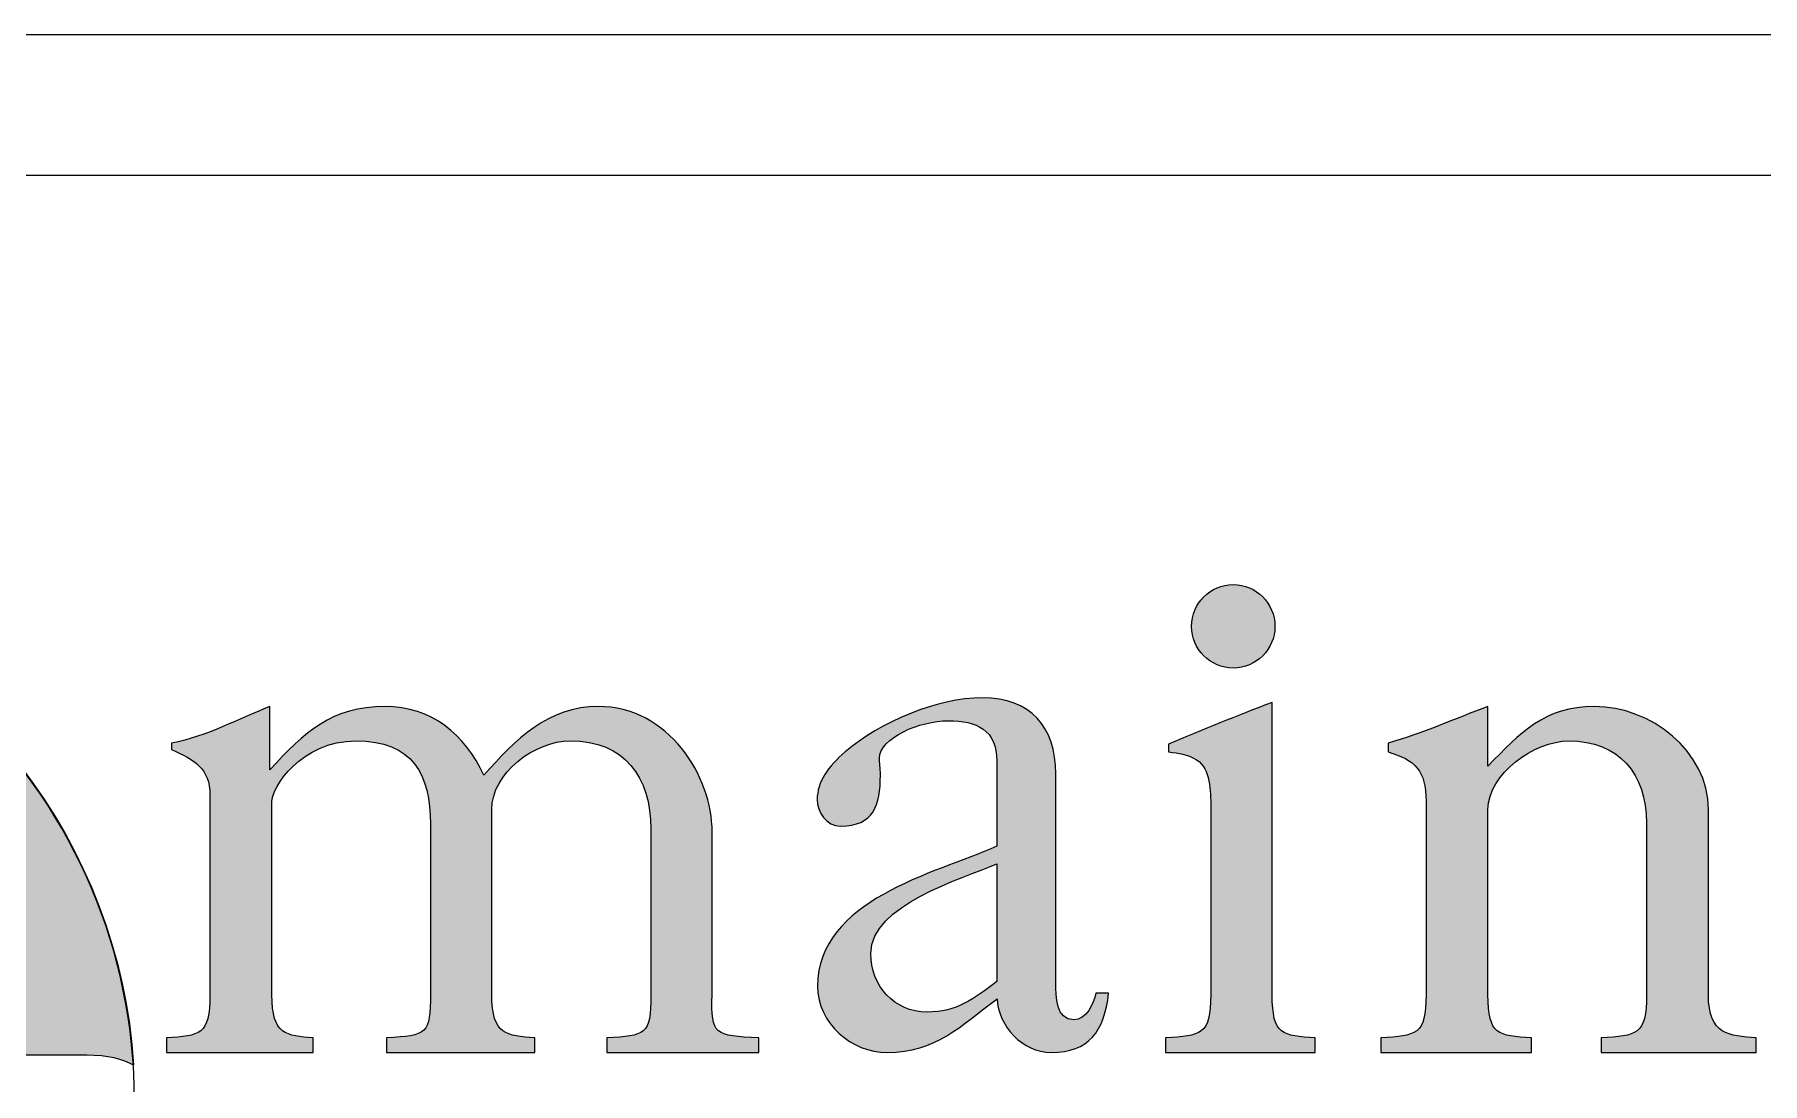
# Model space of a CAD drawing. Extents: x 0 to 420, y 0 to 297.
# Drawn here: x 384 to 395.86, y 100.45 to 107.65 of the extents above; entities that cross this region are included whole.
import ezdxf
from ezdxf.enums import TextEntityAlignment as Align

# ---------------------------------------------------------------- set-up
doc = ezdxf.new("R2010")
doc.units = 0
doc.header["$LTSCALE"] = 0.3
doc.header["$MEASUREMENT"] = 0
doc.layers.get('0').update_dxf_attribs({"linetype": 'CONTINUOUS'})
for name, color, linetype in [('TBLK18', 4, 'CONTINUOUS'), ('TBLK25', 1, 'CONTINUOUS'), ('TBLK35', 3, 'CONTINUOUS'), ('TBLK50', 7, 'CONTINUOUS')]:
    doc.layers.add(name, color=color, linetype=linetype)
doc.styles.add('iso', font='iso3098b.shx')

# ---------------------------------------------------------------- blocks, each defined once
blk = doc.blocks.new('MR logo')
at = {"layer": 'TBLK18'}
h = blk.add_hatch(color=256, dxfattribs=at)
edge = h.paths.add_edge_path()
edge.add_spline(control_points=[(5.17, -12.874), (4.974, -9.808), (2.933, -7.242), (0.146, -6.274), (0.146, -6.274), (-0.715, -7.583), (-1.457, -8.747), (-2.099, -9.849), (-2.099, -9.849), (-2.099, -9.849), (-2.098, -9.849), (-2.098, -9.849), (-2.098, -9.849), (-2.098, -9.849), (-2.099, -9.851), (-2.099, -9.851), (-2.099, -9.851), (-1.459, -9.904), (-0.732, -9.971), (-0.286, -10.012), (-0.286, -10.012), (0.337, -10.069), (0.721, -10.239), (0.004, -10.465), (0.004, -10.465), (-0.596, -10.652), (-1.74, -11.005), (-2.946, -11.38), (-2.946, -11.38), (-2.931, -11.352), (-3.385, -12.249), (-3.615, -12.758), (-3.615, -12.758), (-3.615, -12.758), (-3.323, -12.758), (-3.323, -12.758), (-3.323, -12.758), (-3.323, -12.758), (-3.323, -12.758), (-3.323, -12.758), (-3.323, -12.758), (-0.779, -12.749), (1.835, -12.735), (4.526, -12.735), (4.526, -12.735), (4.812, -12.735), (5.026, -12.789), (5.17, -12.874)], knot_values=[0, 0, 0, 0, 0.083333, 0.083333, 0.083333, 0.083333, 0.166667, 0.166667, 0.166667, 0.166667, 0.25, 0.25, 0.25, 0.25, 0.333333, 0.333333, 0.333333, 0.333333, 0.416667, 0.416667, 0.416667, 0.416667, 0.5, 0.5, 0.5, 0.5, 0.583333, 0.583333, 0.583333, 0.583333, 0.666667, 0.666667, 0.666667, 0.666667, 0.75, 0.75, 0.75, 0.75, 0.833333, 0.833333, 0.833333, 0.833333, 0.916667, 0.916667, 0.916667, 0.916667, 1, 1, 1, 1], degree=3, periodic=0)
h = blk.add_hatch(color=256, dxfattribs=at)
edge = h.paths.add_edge_path()
edge.add_spline(control_points=[(19.689, -6.849), (19.689, -7.163), (19.947, -7.421), (20.261, -7.421), (20.261, -7.421), (20.576, -7.421), (20.834, -7.163), (20.834, -6.849), (20.834, -6.849), (20.834, -6.534), (20.576, -6.276), (20.261, -6.276), (20.261, -6.276), (19.947, -6.276), (19.689, -6.534), (19.689, -6.849)], knot_values=[0, 0, 0, 0, 0.25, 0.25, 0.25, 0.25, 0.5, 0.5, 0.5, 0.5, 0.75, 0.75, 0.75, 0.75, 1, 1, 1, 1], degree=3, periodic=0)
h = blk.add_hatch(color=256, dxfattribs=at)
edge = h.paths.add_edge_path()
edge.add_spline(control_points=[(5.62, -12.698), (5.62, -12.698), (5.62, -12.497), (5.62, -12.497), (5.62, -12.497), (6.079, -12.465), (6.217, -12.465), (6.217, -11.905), (6.217, -11.905), (6.217, -11.905), (6.217, -9.163), (6.217, -9.163), (6.217, -9.163), (6.217, -8.798), (6.004, -8.679), (5.689, -8.541), (5.689, -8.541), (5.689, -8.541), (5.689, -8.452), (5.689, -8.452), (5.689, -8.452), (6.186, -8.358), (6.601, -8.119), (7.041, -7.949), (7.041, -7.949), (7.041, -7.949), (7.041, -8.817), (7.041, -8.817), (7.041, -8.817), (7.513, -8.302), (7.89, -7.949), (8.62, -7.949), (8.62, -7.949), (9.261, -7.949), (9.714, -8.333), (9.978, -8.893), (9.978, -8.893), (10.4, -8.402), (10.871, -7.949), (11.544, -7.949), (11.544, -7.949), (12.513, -7.949), (13.11, -8.905), (13.11, -9.673), (13.11, -9.673), (13.11, -9.673), (13.11, -11.905), (13.11, -11.905), (13.11, -11.905), (13.092, -12.465), (13.142, -12.465), (13.752, -12.497), (13.752, -12.497), (13.752, -12.497), (13.752, -12.698), (13.752, -12.698), (13.752, -12.698), (13.752, -12.698), (11.664, -12.698), (11.664, -12.698), (11.664, -12.698), (11.664, -12.698), (11.664, -12.497), (11.664, -12.497), (11.664, -12.497), (12.192, -12.465), (12.268, -12.465), (12.268, -11.905), (12.268, -11.905), (12.268, -11.905), (12.268, -9.635), (12.268, -9.635), (12.268, -9.635), (12.268, -8.912), (11.909, -8.421), (11.161, -8.421), (11.161, -8.421), (10.677, -8.421), (10.085, -8.861), (10.085, -9.364), (10.085, -9.364), (10.085, -9.364), (10.085, -11.905), (10.085, -11.905), (10.085, -11.905), (10.085, -12.465), (10.293, -12.465), (10.677, -12.497), (10.677, -12.497), (10.677, -12.497), (10.677, -12.698), (10.677, -12.698), (10.677, -12.698), (10.677, -12.698), (8.639, -12.698), (8.639, -12.698), (8.639, -12.698), (8.639, -12.698), (8.639, -12.497), (8.639, -12.497), (8.639, -12.497), (9.199, -12.465), (9.243, -12.452), (9.243, -11.893), (9.243, -11.893), (9.243, -11.893), (9.243, -9.566), (9.243, -9.566), (9.243, -9.566), (9.243, -8.88), (8.997, -8.421), (8.224, -8.421), (8.224, -8.421), (7.463, -8.421), (7.067, -9.063), (7.067, -9.258), (7.067, -9.258), (7.067, -9.258), (7.067, -11.905), (7.067, -11.905), (7.067, -11.905), (7.067, -12.465), (7.268, -12.465), (7.633, -12.497), (7.633, -12.497), (7.633, -12.497), (7.633, -12.698), (7.633, -12.698), (7.633, -12.698), (7.633, -12.698), (5.62, -12.698), (5.62, -12.698)], knot_values=[0, 0, 0, 0, 0.030303, 0.030303, 0.030303, 0.030303, 0.060606, 0.060606, 0.060606, 0.060606, 0.090909, 0.090909, 0.090909, 0.090909, 0.121212, 0.121212, 0.121212, 0.121212, 0.151515, 0.151515, 0.151515, 0.151515, 0.181818, 0.181818, 0.181818, 0.181818, 0.212121, 0.212121, 0.212121, 0.212121, 0.242424, 0.242424, 0.242424, 0.242424, 0.272727, 0.272727, 0.272727, 0.272727, 0.30303, 0.30303, 0.30303, 0.30303, 0.333333, 0.333333, 0.333333, 0.333333, 0.363636, 0.363636, 0.363636, 0.363636, 0.393939, 0.393939, 0.393939, 0.393939, 0.424242, 0.424242, 0.424242, 0.424242, 0.454545, 0.454545, 0.454545, 0.454545, 0.484848, 0.484848, 0.484848, 0.484848, 0.515152, 0.515152, 0.515152, 0.515152, 0.545455, 0.545455, 0.545455, 0.545455, 0.575758, 0.575758, 0.575758, 0.575758, 0.606061, 0.606061, 0.606061, 0.606061, 0.636364, 0.636364, 0.636364, 0.636364, 0.666667, 0.666667, 0.666667, 0.666667, 0.69697, 0.69697, 0.69697, 0.69697, 0.727273, 0.727273, 0.727273, 0.727273, 0.757576, 0.757576, 0.757576, 0.757576, 0.787879, 0.787879, 0.787879, 0.787879, 0.818182, 0.818182, 0.818182, 0.818182, 0.848485, 0.848485, 0.848485, 0.848485, 0.878788, 0.878788, 0.878788, 0.878788, 0.909091, 0.909091, 0.909091, 0.909091, 0.939394, 0.939394, 0.939394, 0.939394, 0.969697, 0.969697, 0.969697, 0.969697, 1, 1, 1, 1], degree=3, periodic=0)
h = blk.add_hatch(color=256, dxfattribs=at)
edge = h.paths.add_edge_path()
edge.add_spline(control_points=[(17.016, -8.698), (17.016, -8.27), (16.746, -8.144), (16.349, -8.144), (16.349, -8.144), (15.966, -8.144), (15.406, -8.377), (15.406, -8.66), (15.406, -8.66), (15.406, -8.723), (15.419, -8.786), (15.419, -8.893), (15.419, -8.893), (15.419, -9.302), (15.331, -9.591), (14.871, -9.591), (14.871, -9.591), (14.676, -9.591), (14.551, -9.396), (14.551, -9.226), (14.551, -9.226), (14.551, -8.987), (14.708, -8.767), (14.934, -8.572), (14.934, -8.572), (15.419, -8.163), (16.186, -7.83), (16.821, -7.83), (16.821, -7.83), (17.475, -7.83), (17.827, -8.226), (17.827, -8.874), (17.827, -8.874), (17.827, -8.874), (17.827, -11.742), (17.827, -11.742), (17.827, -11.742), (17.827, -11.924), (17.827, -12.251), (18.073, -12.251), (18.073, -12.251), (18.249, -12.251), (18.343, -12.025), (18.375, -11.886), (18.375, -11.886), (18.375, -11.886), (18.551, -11.886), (18.551, -11.886), (18.551, -11.886), (18.494, -12.402), (18.28, -12.698), (17.764, -12.698), (17.764, -12.698), (17.368, -12.698), (17.035, -12.333), (17.022, -11.962), (17.022, -11.962), (16.519, -12.333), (16.18, -12.698), (15.513, -12.698), (15.513, -12.698), (15.022, -12.698), (14.557, -12.302), (14.557, -11.786), (14.557, -11.786), (14.557, -10.61), (16.148, -10.245), (17.016, -9.868), (17.016, -9.868), (17.016, -9.868), (17.016, -8.698), (17.016, -8.698)], knot_values=[0, 0, 0, 0, 0.055556, 0.055556, 0.055556, 0.055556, 0.111111, 0.111111, 0.111111, 0.111111, 0.166667, 0.166667, 0.166667, 0.166667, 0.222222, 0.222222, 0.222222, 0.222222, 0.277778, 0.277778, 0.277778, 0.277778, 0.333333, 0.333333, 0.333333, 0.333333, 0.388889, 0.388889, 0.388889, 0.388889, 0.444444, 0.444444, 0.444444, 0.444444, 0.5, 0.5, 0.5, 0.5, 0.555556, 0.555556, 0.555556, 0.555556, 0.611111, 0.611111, 0.611111, 0.611111, 0.666667, 0.666667, 0.666667, 0.666667, 0.722222, 0.722222, 0.722222, 0.722222, 0.777778, 0.777778, 0.777778, 0.777778, 0.833333, 0.833333, 0.833333, 0.833333, 0.888889, 0.888889, 0.888889, 0.888889, 0.944444, 0.944444, 0.944444, 0.944444, 1, 1, 1, 1], degree=3, periodic=0)
edge = h.paths.add_edge_path(flags=16)
edge.add_spline(control_points=[(17.016, -10.107), (16.532, -10.32), (15.287, -10.673), (15.287, -11.339), (15.287, -11.339), (15.287, -11.78), (15.607, -12.144), (16.06, -12.144), (16.06, -12.144), (16.469, -12.144), (16.702, -11.962), (17.016, -11.723), (17.016, -11.723), (17.016, -11.723), (17.016, -10.107), (17.016, -10.107)], knot_values=[0, 0, 0, 0, 0.25, 0.25, 0.25, 0.25, 0.5, 0.5, 0.5, 0.5, 0.75, 0.75, 0.75, 0.75, 1, 1, 1, 1], degree=3, periodic=0)
h = blk.add_hatch(color=256, dxfattribs=at)
edge = h.paths.add_edge_path()
edge.add_spline(control_points=[(19.331, -12.698), (19.331, -12.698), (19.331, -12.497), (19.331, -12.497), (19.331, -12.497), (19.815, -12.465), (19.953, -12.465), (19.953, -11.905), (19.953, -11.905), (19.953, -11.905), (19.953, -9.333), (19.953, -9.333), (19.953, -9.333), (19.953, -9.107), (19.953, -8.805), (19.758, -8.679), (19.758, -8.679), (19.62, -8.603), (19.526, -8.591), (19.375, -8.572), (19.375, -8.572), (19.375, -8.572), (19.375, -8.465), (19.375, -8.465), (19.375, -8.465), (19.834, -8.27), (20.318, -8.075), (20.796, -7.893), (20.796, -7.893), (20.796, -7.893), (20.796, -11.905), (20.796, -11.905), (20.796, -11.905), (20.796, -12.465), (20.941, -12.465), (21.387, -12.497), (21.387, -12.497), (21.387, -12.497), (21.387, -12.698), (21.387, -12.698), (21.387, -12.698), (21.387, -12.698), (19.331, -12.698), (19.331, -12.698)], knot_values=[0, 0, 0, 0, 0.090909, 0.090909, 0.090909, 0.090909, 0.181818, 0.181818, 0.181818, 0.181818, 0.272727, 0.272727, 0.272727, 0.272727, 0.363636, 0.363636, 0.363636, 0.363636, 0.454545, 0.454545, 0.454545, 0.454545, 0.545455, 0.545455, 0.545455, 0.545455, 0.636364, 0.636364, 0.636364, 0.636364, 0.727273, 0.727273, 0.727273, 0.727273, 0.818182, 0.818182, 0.818182, 0.818182, 0.909091, 0.909091, 0.909091, 0.909091, 1, 1, 1, 1], degree=3, periodic=0)
h = blk.add_hatch(color=256, dxfattribs=at)
edge = h.paths.add_edge_path()
edge.add_spline(control_points=[(22.286, -12.698), (22.286, -12.698), (22.286, -12.497), (22.286, -12.497), (22.286, -12.497), (22.771, -12.465), (22.909, -12.465), (22.909, -11.905), (22.909, -11.905), (22.909, -11.905), (22.909, -9.245), (22.909, -9.245), (22.909, -9.245), (22.909, -8.836), (22.758, -8.679), (22.387, -8.572), (22.387, -8.572), (22.387, -8.572), (22.387, -8.452), (22.387, -8.452), (22.387, -8.452), (22.865, -8.314), (23.299, -8.119), (23.758, -7.949), (23.758, -7.949), (23.758, -7.949), (23.758, -8.767), (23.758, -8.767), (23.758, -8.767), (24.198, -8.314), (24.538, -7.949), (25.217, -7.949), (25.217, -7.949), (25.991, -7.949), (26.783, -8.559), (26.783, -9.364), (26.783, -9.364), (26.783, -9.364), (26.783, -11.905), (26.783, -11.905), (26.783, -11.905), (26.783, -12.465), (27.073, -12.465), (27.437, -12.497), (27.437, -12.497), (27.437, -12.497), (27.437, -12.698), (27.437, -12.698), (27.437, -12.698), (27.437, -12.698), (25.312, -12.698), (25.312, -12.698), (25.312, -12.698), (25.312, -12.698), (25.312, -12.497), (25.312, -12.497), (25.312, -12.497), (25.796, -12.465), (25.934, -12.465), (25.934, -11.905), (25.934, -11.905), (25.934, -11.905), (25.934, -9.547), (25.934, -9.547), (25.934, -9.547), (25.934, -8.874), (25.557, -8.421), (24.865, -8.421), (24.865, -8.421), (24.4, -8.421), (23.758, -8.874), (23.758, -9.364), (23.758, -9.364), (23.758, -9.364), (23.758, -11.905), (23.758, -11.905), (23.758, -11.905), (23.758, -12.465), (23.897, -12.465), (24.356, -12.497), (24.356, -12.497), (24.356, -12.497), (24.356, -12.698), (24.356, -12.698), (24.356, -12.698), (24.356, -12.698), (22.286, -12.698), (22.286, -12.698)], knot_values=[0, 0, 0, 0, 0.045455, 0.045455, 0.045455, 0.045455, 0.090909, 0.090909, 0.090909, 0.090909, 0.136364, 0.136364, 0.136364, 0.136364, 0.181818, 0.181818, 0.181818, 0.181818, 0.227273, 0.227273, 0.227273, 0.227273, 0.272727, 0.272727, 0.272727, 0.272727, 0.318182, 0.318182, 0.318182, 0.318182, 0.363636, 0.363636, 0.363636, 0.363636, 0.409091, 0.409091, 0.409091, 0.409091, 0.454545, 0.454545, 0.454545, 0.454545, 0.5, 0.5, 0.5, 0.5, 0.545455, 0.545455, 0.545455, 0.545455, 0.590909, 0.590909, 0.590909, 0.590909, 0.636364, 0.636364, 0.636364, 0.636364, 0.681818, 0.681818, 0.681818, 0.681818, 0.727273, 0.727273, 0.727273, 0.727273, 0.772727, 0.772727, 0.772727, 0.772727, 0.818182, 0.818182, 0.818182, 0.818182, 0.863636, 0.863636, 0.863636, 0.863636, 0.909091, 0.909091, 0.909091, 0.909091, 0.954545, 0.954545, 0.954545, 0.954545, 1, 1, 1, 1], degree=3, periodic=0)
blk.add_ellipse((-2.317, -13.361), major_axis=(0, 7.5), ratio=0.999625, start_param=0, end_param=6.28318, dxfattribs=at)
for points, knots in [([(5.17, -12.874), (4.974, -9.808), (2.933, -7.242), (0.146, -6.274), (0.146, -6.274), (-0.715, -7.583), (-1.457, -8.747), (-2.099, -9.849), (-2.099, -9.849), (-2.099, -9.849), (-2.098, -9.849), (-2.098, -9.849), (-2.098, -9.849), (-2.098, -9.849), (-2.099, -9.851), (-2.099, -9.851), (-2.099, -9.851), (-1.459, -9.904), (-0.732, -9.971), (-0.286, -10.012), (-0.286, -10.012), (0.337, -10.069), (0.721, -10.239), (0.004, -10.465), (0.004, -10.465), (-0.596, -10.652), (-1.74, -11.005), (-2.946, -11.38), (-2.946, -11.38), (-2.931, -11.352), (-3.385, -12.249), (-3.615, -12.758), (-3.615, -12.758), (-3.615, -12.758), (-3.323, -12.758), (-3.323, -12.758), (-3.323, -12.758), (-3.323, -12.758), (-3.323, -12.758), (-3.323, -12.758), (-3.323, -12.758), (-0.779, -12.749), (1.835, -12.735), (4.526, -12.735), (4.526, -12.735), (4.812, -12.735), (5.026, -12.789), (5.17, -12.874)], [0, 0, 0, 0, 0.083333, 0.083333, 0.083333, 0.083333, 0.166667, 0.166667, 0.166667, 0.166667, 0.25, 0.25, 0.25, 0.25, 0.333333, 0.333333, 0.333333, 0.333333, 0.416667, 0.416667, 0.416667, 0.416667, 0.5, 0.5, 0.5, 0.5, 0.583333, 0.583333, 0.583333, 0.583333, 0.666667, 0.666667, 0.666667, 0.666667, 0.75, 0.75, 0.75, 0.75, 0.833333, 0.833333, 0.833333, 0.833333, 0.916667, 0.916667, 0.916667, 0.916667, 1, 1, 1, 1]), ([(19.689, -6.849), (19.689, -7.163), (19.947, -7.421), (20.261, -7.421), (20.261, -7.421), (20.576, -7.421), (20.834, -7.163), (20.834, -6.849), (20.834, -6.849), (20.834, -6.534), (20.576, -6.276), (20.261, -6.276), (20.261, -6.276), (19.947, -6.276), (19.689, -6.534), (19.689, -6.849)], [0, 0, 0, 0, 0.25, 0.25, 0.25, 0.25, 0.5, 0.5, 0.5, 0.5, 0.75, 0.75, 0.75, 0.75, 1, 1, 1, 1]), ([(5.62, -12.698), (5.62, -12.698), (5.62, -12.497), (5.62, -12.497), (5.62, -12.497), (6.079, -12.465), (6.217, -12.465), (6.217, -11.905), (6.217, -11.905), (6.217, -11.905), (6.217, -9.163), (6.217, -9.163), (6.217, -9.163), (6.217, -8.798), (6.004, -8.679), (5.689, -8.541), (5.689, -8.541), (5.689, -8.541), (5.689, -8.452), (5.689, -8.452), (5.689, -8.452), (6.186, -8.358), (6.601, -8.119), (7.041, -7.949), (7.041, -7.949), (7.041, -7.949), (7.041, -8.817), (7.041, -8.817), (7.041, -8.817), (7.513, -8.302), (7.89, -7.949), (8.62, -7.949), (8.62, -7.949), (9.261, -7.949), (9.714, -8.333), (9.978, -8.893), (9.978, -8.893), (10.4, -8.402), (10.871, -7.949), (11.544, -7.949), (11.544, -7.949), (12.513, -7.949), (13.11, -8.905), (13.11, -9.673), (13.11, -9.673), (13.11, -9.673), (13.11, -11.905), (13.11, -11.905), (13.11, -11.905), (13.092, -12.465), (13.142, -12.465), (13.752, -12.497), (13.752, -12.497), (13.752, -12.497), (13.752, -12.698), (13.752, -12.698), (13.752, -12.698), (13.752, -12.698), (11.664, -12.698), (11.664, -12.698), (11.664, -12.698), (11.664, -12.698), (11.664, -12.497), (11.664, -12.497), (11.664, -12.497), (12.192, -12.465), (12.268, -12.465), (12.268, -11.905), (12.268, -11.905), (12.268, -11.905), (12.268, -9.635), (12.268, -9.635), (12.268, -9.635), (12.268, -8.912), (11.909, -8.421), (11.161, -8.421), (11.161, -8.421), (10.677, -8.421), (10.085, -8.861), (10.085, -9.364), (10.085, -9.364), (10.085, -9.364), (10.085, -11.905), (10.085, -11.905), (10.085, -11.905), (10.085, -12.465), (10.293, -12.465), (10.677, -12.497), (10.677, -12.497), (10.677, -12.497), (10.677, -12.698), (10.677, -12.698), (10.677, -12.698), (10.677, -12.698), (8.639, -12.698), (8.639, -12.698), (8.639, -12.698), (8.639, -12.698), (8.639, -12.497), (8.639, -12.497), (8.639, -12.497), (9.199, -12.465), (9.243, -12.452), (9.243, -11.893), (9.243, -11.893), (9.243, -11.893), (9.243, -9.566), (9.243, -9.566), (9.243, -9.566), (9.243, -8.88), (8.997, -8.421), (8.224, -8.421), (8.224, -8.421), (7.463, -8.421), (7.067, -9.063), (7.067, -9.258), (7.067, -9.258), (7.067, -9.258), (7.067, -11.905), (7.067, -11.905), (7.067, -11.905), (7.067, -12.465), (7.268, -12.465), (7.633, -12.497), (7.633, -12.497), (7.633, -12.497), (7.633, -12.698), (7.633, -12.698), (7.633, -12.698), (7.633, -12.698), (5.62, -12.698), (5.62, -12.698)], [0, 0, 0, 0, 0.030303, 0.030303, 0.030303, 0.030303, 0.060606, 0.060606, 0.060606, 0.060606, 0.090909, 0.090909, 0.090909, 0.090909, 0.121212, 0.121212, 0.121212, 0.121212, 0.151515, 0.151515, 0.151515, 0.151515, 0.181818, 0.181818, 0.181818, 0.181818, 0.212121, 0.212121, 0.212121, 0.212121, 0.242424, 0.242424, 0.242424, 0.242424, 0.272727, 0.272727, 0.272727, 0.272727, 0.30303, 0.30303, 0.30303, 0.30303, 0.333333, 0.333333, 0.333333, 0.333333, 0.363636, 0.363636, 0.363636, 0.363636, 0.393939, 0.393939, 0.393939, 0.393939, 0.424242, 0.424242, 0.424242, 0.424242, 0.454545, 0.454545, 0.454545, 0.454545, 0.484848, 0.484848, 0.484848, 0.484848, 0.515152, 0.515152, 0.515152, 0.515152, 0.545455, 0.545455, 0.545455, 0.545455, 0.575758, 0.575758, 0.575758, 0.575758, 0.606061, 0.606061, 0.606061, 0.606061, 0.636364, 0.636364, 0.636364, 0.636364, 0.666667, 0.666667, 0.666667, 0.666667, 0.69697, 0.69697, 0.69697, 0.69697, 0.727273, 0.727273, 0.727273, 0.727273, 0.757576, 0.757576, 0.757576, 0.757576, 0.787879, 0.787879, 0.787879, 0.787879, 0.818182, 0.818182, 0.818182, 0.818182, 0.848485, 0.848485, 0.848485, 0.848485, 0.878788, 0.878788, 0.878788, 0.878788, 0.909091, 0.909091, 0.909091, 0.909091, 0.939394, 0.939394, 0.939394, 0.939394, 0.969697, 0.969697, 0.969697, 0.969697, 1, 1, 1, 1]), ([(17.016, -8.698), (17.016, -8.27), (16.746, -8.144), (16.349, -8.144), (16.349, -8.144), (15.966, -8.144), (15.406, -8.377), (15.406, -8.66), (15.406, -8.66), (15.406, -8.723), (15.419, -8.786), (15.419, -8.893), (15.419, -8.893), (15.419, -9.302), (15.331, -9.591), (14.871, -9.591), (14.871, -9.591), (14.676, -9.591), (14.551, -9.396), (14.551, -9.226), (14.551, -9.226), (14.551, -8.987), (14.708, -8.767), (14.934, -8.572), (14.934, -8.572), (15.419, -8.163), (16.186, -7.83), (16.821, -7.83), (16.821, -7.83), (17.475, -7.83), (17.827, -8.226), (17.827, -8.874), (17.827, -8.874), (17.827, -8.874), (17.827, -11.742), (17.827, -11.742), (17.827, -11.742), (17.827, -11.924), (17.827, -12.251), (18.073, -12.251), (18.073, -12.251), (18.249, -12.251), (18.343, -12.025), (18.375, -11.886), (18.375, -11.886), (18.375, -11.886), (18.551, -11.886), (18.551, -11.886), (18.551, -11.886), (18.494, -12.402), (18.28, -12.698), (17.764, -12.698), (17.764, -12.698), (17.368, -12.698), (17.035, -12.333), (17.022, -11.962), (17.022, -11.962), (16.519, -12.333), (16.18, -12.698), (15.513, -12.698), (15.513, -12.698), (15.022, -12.698), (14.557, -12.302), (14.557, -11.786), (14.557, -11.786), (14.557, -10.61), (16.148, -10.245), (17.016, -9.868), (17.016, -9.868), (17.016, -9.868), (17.016, -8.698), (17.016, -8.698)], [0, 0, 0, 0, 0.055556, 0.055556, 0.055556, 0.055556, 0.111111, 0.111111, 0.111111, 0.111111, 0.166667, 0.166667, 0.166667, 0.166667, 0.222222, 0.222222, 0.222222, 0.222222, 0.277778, 0.277778, 0.277778, 0.277778, 0.333333, 0.333333, 0.333333, 0.333333, 0.388889, 0.388889, 0.388889, 0.388889, 0.444444, 0.444444, 0.444444, 0.444444, 0.5, 0.5, 0.5, 0.5, 0.555556, 0.555556, 0.555556, 0.555556, 0.611111, 0.611111, 0.611111, 0.611111, 0.666667, 0.666667, 0.666667, 0.666667, 0.722222, 0.722222, 0.722222, 0.722222, 0.777778, 0.777778, 0.777778, 0.777778, 0.833333, 0.833333, 0.833333, 0.833333, 0.888889, 0.888889, 0.888889, 0.888889, 0.944444, 0.944444, 0.944444, 0.944444, 1, 1, 1, 1]), ([(19.331, -12.698), (19.331, -12.698), (19.331, -12.497), (19.331, -12.497), (19.331, -12.497), (19.815, -12.465), (19.953, -12.465), (19.953, -11.905), (19.953, -11.905), (19.953, -11.905), (19.953, -9.333), (19.953, -9.333), (19.953, -9.333), (19.953, -9.107), (19.953, -8.805), (19.758, -8.679), (19.758, -8.679), (19.62, -8.603), (19.526, -8.591), (19.375, -8.572), (19.375, -8.572), (19.375, -8.572), (19.375, -8.465), (19.375, -8.465), (19.375, -8.465), (19.834, -8.27), (20.318, -8.075), (20.796, -7.893), (20.796, -7.893), (20.796, -7.893), (20.796, -11.905), (20.796, -11.905), (20.796, -11.905), (20.796, -12.465), (20.941, -12.465), (21.387, -12.497), (21.387, -12.497), (21.387, -12.497), (21.387, -12.698), (21.387, -12.698), (21.387, -12.698), (21.387, -12.698), (19.331, -12.698), (19.331, -12.698)], [0, 0, 0, 0, 0.090909, 0.090909, 0.090909, 0.090909, 0.181818, 0.181818, 0.181818, 0.181818, 0.272727, 0.272727, 0.272727, 0.272727, 0.363636, 0.363636, 0.363636, 0.363636, 0.454545, 0.454545, 0.454545, 0.454545, 0.545455, 0.545455, 0.545455, 0.545455, 0.636364, 0.636364, 0.636364, 0.636364, 0.727273, 0.727273, 0.727273, 0.727273, 0.818182, 0.818182, 0.818182, 0.818182, 0.909091, 0.909091, 0.909091, 0.909091, 1, 1, 1, 1]), ([(22.286, -12.698), (22.286, -12.698), (22.286, -12.497), (22.286, -12.497), (22.286, -12.497), (22.771, -12.465), (22.909, -12.465), (22.909, -11.905), (22.909, -11.905), (22.909, -11.905), (22.909, -9.245), (22.909, -9.245), (22.909, -9.245), (22.909, -8.836), (22.758, -8.679), (22.387, -8.572), (22.387, -8.572), (22.387, -8.572), (22.387, -8.452), (22.387, -8.452), (22.387, -8.452), (22.865, -8.314), (23.299, -8.119), (23.758, -7.949), (23.758, -7.949), (23.758, -7.949), (23.758, -8.767), (23.758, -8.767), (23.758, -8.767), (24.198, -8.314), (24.538, -7.949), (25.217, -7.949), (25.217, -7.949), (25.991, -7.949), (26.783, -8.559), (26.783, -9.364), (26.783, -9.364), (26.783, -9.364), (26.783, -11.905), (26.783, -11.905), (26.783, -11.905), (26.783, -12.465), (27.073, -12.465), (27.437, -12.497), (27.437, -12.497), (27.437, -12.497), (27.437, -12.698), (27.437, -12.698), (27.437, -12.698), (27.437, -12.698), (25.312, -12.698), (25.312, -12.698), (25.312, -12.698), (25.312, -12.698), (25.312, -12.497), (25.312, -12.497), (25.312, -12.497), (25.796, -12.465), (25.934, -12.465), (25.934, -11.905), (25.934, -11.905), (25.934, -11.905), (25.934, -9.547), (25.934, -9.547), (25.934, -9.547), (25.934, -8.874), (25.557, -8.421), (24.865, -8.421), (24.865, -8.421), (24.4, -8.421), (23.758, -8.874), (23.758, -9.364), (23.758, -9.364), (23.758, -9.364), (23.758, -11.905), (23.758, -11.905), (23.758, -11.905), (23.758, -12.465), (23.897, -12.465), (24.356, -12.497), (24.356, -12.497), (24.356, -12.497), (24.356, -12.698), (24.356, -12.698), (24.356, -12.698), (24.356, -12.698), (22.286, -12.698), (22.286, -12.698)], [0, 0, 0, 0, 0.045455, 0.045455, 0.045455, 0.045455, 0.090909, 0.090909, 0.090909, 0.090909, 0.136364, 0.136364, 0.136364, 0.136364, 0.181818, 0.181818, 0.181818, 0.181818, 0.227273, 0.227273, 0.227273, 0.227273, 0.272727, 0.272727, 0.272727, 0.272727, 0.318182, 0.318182, 0.318182, 0.318182, 0.363636, 0.363636, 0.363636, 0.363636, 0.409091, 0.409091, 0.409091, 0.409091, 0.454545, 0.454545, 0.454545, 0.454545, 0.5, 0.5, 0.5, 0.5, 0.545455, 0.545455, 0.545455, 0.545455, 0.590909, 0.590909, 0.590909, 0.590909, 0.636364, 0.636364, 0.636364, 0.636364, 0.681818, 0.681818, 0.681818, 0.681818, 0.727273, 0.727273, 0.727273, 0.727273, 0.772727, 0.772727, 0.772727, 0.772727, 0.818182, 0.818182, 0.818182, 0.818182, 0.863636, 0.863636, 0.863636, 0.863636, 0.909091, 0.909091, 0.909091, 0.909091, 0.954545, 0.954545, 0.954545, 0.954545, 1, 1, 1, 1]), ([(17.016, -10.107), (16.532, -10.32), (15.287, -10.673), (15.287, -11.339), (15.287, -11.339), (15.287, -11.78), (15.607, -12.144), (16.06, -12.144), (16.06, -12.144), (16.469, -12.144), (16.702, -11.962), (17.016, -11.723), (17.016, -11.723), (17.016, -11.723), (17.016, -10.107), (17.016, -10.107)], [0, 0, 0, 0, 0.25, 0.25, 0.25, 0.25, 0.5, 0.5, 0.5, 0.5, 0.75, 0.75, 0.75, 0.75, 1, 1, 1, 1])]:
    blk.add_open_spline(points, degree=3, knots=knots, dxfattribs=at)
blk = doc.blocks.new('a3_in_vtblk')
at = {"layer": 'TBLK35'}
blk.add_line((352.5, 107.649), (410.5, 107.649), dxfattribs=at)
at = {"layer": 'TBLK50'}
blk.add_lwpolyline([(409.5, 86.341), (409.5, 104.182, 0.414214), (407, 106.682), (356, 106.682, 0.414214), (353.5, 104.182), (353.5, 86.341, 0.414214), (356, 83.841), (407, 83.841, 0.414214)], format="xyb", close=True, dxfattribs=at)
at = {"xscale": 0.5, "yscale": 0.5}
blk.add_blockref('MR logo', (382.095, 107.012), dxfattribs=at)
at = {"layer": 'TBLK18', "style": 'iso'}
for tag, p, height in [('GROUND_SURVEY_STD.', (381.875, 126.105), 1.8), ('SURVEY_CAPTURE_DATE', (381.945, 122.605), 1.8), ('MAPPING_SURVEY_STD.', (381.945, 119.105), 1.8), ('MAPPING_CAPTURE_DATE', (381.945, 115.605), 1.8), ('PROJECT_ZONE', (381.945, 112.105), 1.8), ('HEIGHT_DATUM', (381.945, 108.605), 1.8), ('CLIENT_STREET_NAME', (355.514, 86.941), 1.5), ('CLIENT_SUBURB_POSTCODE', (388.488, 86.941), 1.5), ('CLIENT_TELEPHONE_NO.', (368.306, 84.677), 1.5), ('CLIENT_FAX_NO.', (393.555, 84.677), 1.5), ('STREET_NAME', (355.514, 62.1), 1.5), ('SUBURB_POSTCODE', (388.488, 62.1), 1.5), ('TELEPHONE_NO.', (368.306, 59.836), 1.5), ('FAX_NO.', (393.555, 59.836), 1.5)]:
    blk.add_attdef(tag, p, '', height=height, dxfattribs=at)
for tag, p in [('CLIENT_MR_DIRECTORATE', (381.5, 92.96)), ('MR_DIRECTORATE', (381.5, 68.119))]:
    blk.add_attdef(tag, text='', height=1.5, dxfattribs=at).set_placement(p, align=Align.CENTER)
at = {"layer": 'TBLK25', "style": 'iso'}
for tag, height, p in [('CLIENT_MR__BRANCH', 2, (381.5, 90.04)), ('MR_BRANCH', 2, (381.5, 65.199)), ('ROAD_SECTION', 1.75, (384.5, 29.162)), ('SLK', 1.75, (384.5, 26.108)), ('CHAINAGE', 1.75, (384.5, 19.205))]:
    blk.add_attdef(tag, text='', height=height, dxfattribs=at).set_placement(p, align=Align.CENTER)
for tag, p, height in [('FILE_NUMBER', (371.773, 54.237), 2.5), ('DESIGNED_/_DRAWN', (371.773, 49.487), 2), ('VERIFIED', (371.773, 44.487), 2), ('APPROVED', (371.773, 39.487), 2), ('LOCAL_AUTHORITY', (370.48, 16.733), 1.25)]:
    blk.add_attdef(tag, p, '', height=height, dxfattribs=at)
at = {"layer": 'TBLK35', "style": 'iso', "width": 0.9}
for tag, p in [('ROAD_PROJECT&NUMBER', (384.5, 32.231)), ('DRAWING_DESCRIPTION', (384.5, 22.288))]:
    blk.add_attdef(tag, text='', height=2.5, dxfattribs=at).set_placement(p, align=Align.CENTER)
at = {"layer": 'TBLK50', "style": 'iso'}
blk.add_attdef('MRWA_DRG_NUMBER', (356.288, 6.085), '', height=5, dxfattribs=at)

msp = doc.modelspace()

# ---------------------------------------------------------------- block references
at = {"color": 1}
msp.add_blockref('a3_in_vtblk', (0, 0), dxfattribs=at)

doc.saveas('drawing.dxf')
